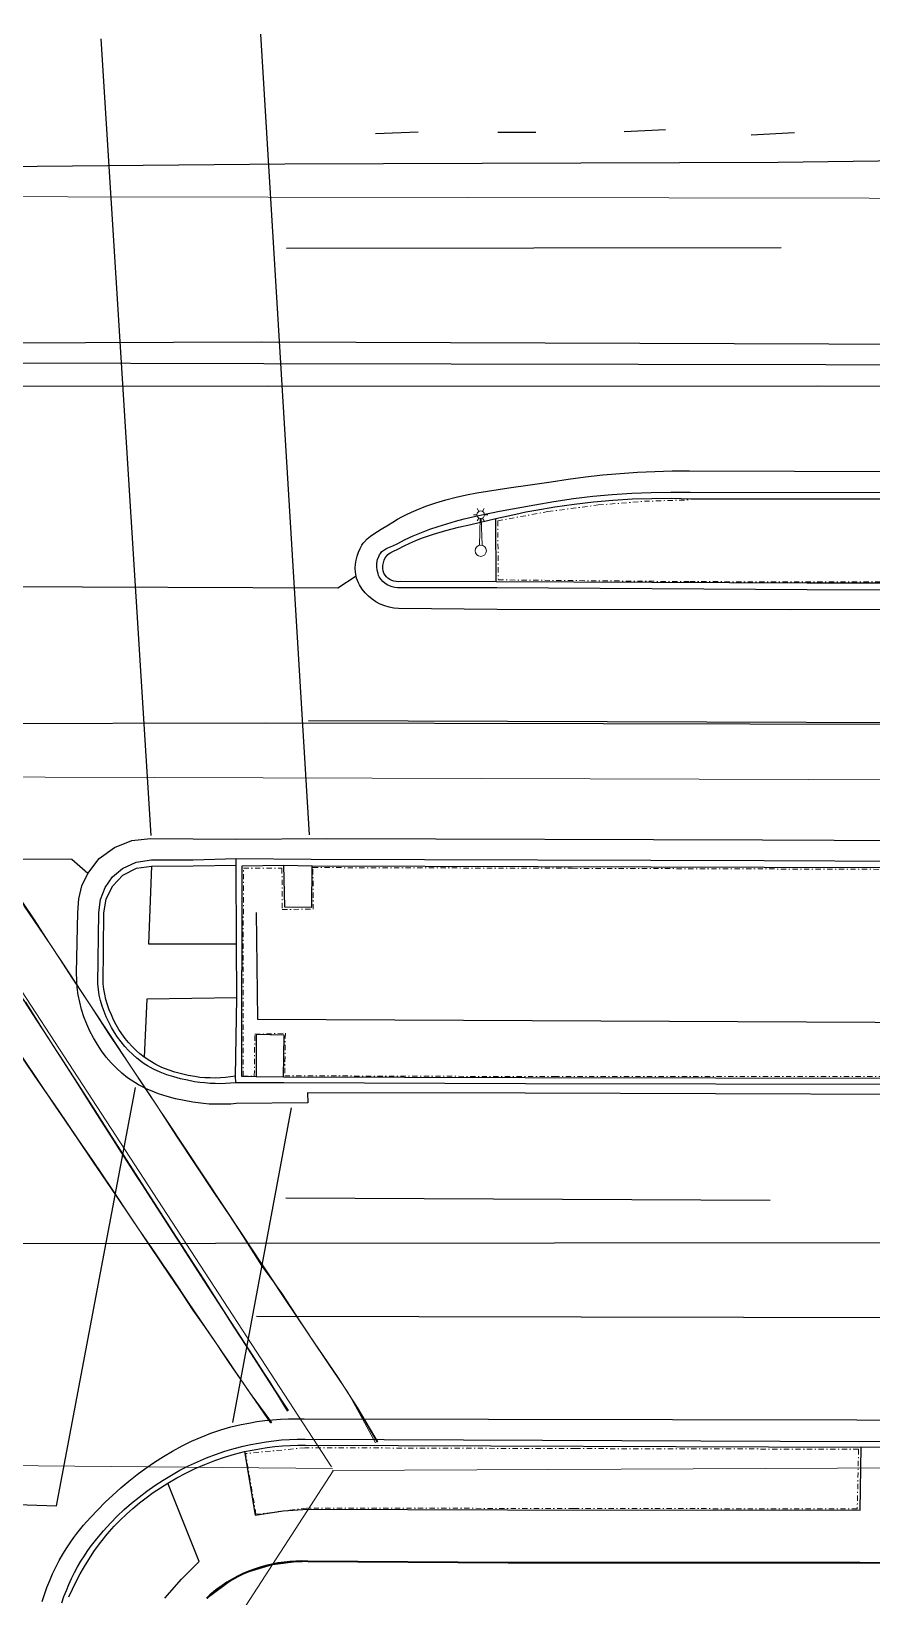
# Model space of a CAD drawing. Header units: feet. Extents: x 6439700 to 6442002, y 1883557 to 1884423.
# Drawn here: x 6440090.8 to 6440170.6, y 1883865.4 to 1884014 of the extents above; entities that cross this region are included whole.
import ezdxf
from ezdxf.lldxf.tags import DXFTag

# ---------------------------------------------------------------- set-up
doc = ezdxf.new("R2010")
doc.units = ezdxf.units.FT
doc.header["$MEASUREMENT"] = 0
doc.linetypes.add('DASHDOT', pattern=[1, 0.5, -0.25, 0, -0.25])
doc.layers.get('0').update_dxf_attribs({"color": 253})
for name, color, linetype, lineweight in [('VF-COMM-OVHD-LINE-', 253, 'OVERHEADCOMM', 15), ('VF-ELEC-OVHD-LINE-', 253, 'OVERHEADELECTRIC', 15), ('VF-FENC-LINE-', 253, 'FENCE', 25), ('VF-ROAD-CRWN-LINE-', 253, 'Continuous', 25), ('VF-ROAD-STRP-WHIT-LINE-', 253, 'Continuous', 25), ('VF-SSWR-GEOP-LINE-QLB-', 253, 'SEWER', 15), ('VF-STRM-GEOP-LINE-QLB-', 253, 'STORMDRAIN', 15), ('VF-TOPO-BRKL-LINE-', 253, 'DASHDOT', 13), ('VF-TOPO-CONC-EDGE-LINE-', 253, 'Continuous', 25), ('VF-TOPO-CONC-GTFL-LINE-', 253, 'Continuous', 25), ('VF-TOPO-CONC-LIPG-LINE-', 253, 'Continuous', 25), ('VF-TOPO-CONC-SWLK-LINE-', 253, 'Continuous', 25), ('VF-TOPO-CONC-TBCB-LINE-', 253, 'Continuous', 25), ('VF-TOPO-CONC-TBWK-LINE-', 253, 'Continuous', 35), ('VN-ELEC-STLT-SYMB-', 253, 'Continuous', 13)]:
    doc.layers.add(name, color=color, linetype=linetype, lineweight=lineweight)
doc.layers.add('VF-TINN-DSRF-BNDY-', color=253, linetype='Continuous', lineweight=25, plot=False)
doc.styles.get("Standard").update_dxf_attribs({"font": 'arial.ttf'})
tags = doc.linetypes.add('FENCE', pattern='A,0.5,-0.03,["X",Standard,S=0.08,R=0,X=0,Y=-0.04],-0.08,0.5', length=1.11).pattern_tags.tags
tags[6] = DXFTag(74, 10)
tags = doc.linetypes.add('OVERHEADCOMM', pattern='A,1,-0.03,["OC",Standard,S=0.08,R=0,X=0,Y=-0.04],-0.16,1', length=2.19).pattern_tags.tags
tags[6] = DXFTag(74, 10)
tags = doc.linetypes.add('OVERHEADELECTRIC', pattern='A,1,-0.03,["OE",Standard,S=0.08,R=0,X=0,Y=-0.04],-0.16,1', length=2.19).pattern_tags.tags
tags[6] = DXFTag(74, 10)
tags = doc.linetypes.add('SEWER', pattern='A,1,-0.03,["SS",Standard,S=0.08,R=0,X=0,Y=-0.04],-0.16,1', length=2.19).pattern_tags.tags
tags[6] = DXFTag(74, 10)
tags = doc.linetypes.add('STORMDRAIN', pattern='A,1,-0.03,["SD",Standard,S=0.08,R=0,X=0,Y=-0.04],-0.16,1', length=2.19).pattern_tags.tags
tags[6] = DXFTag(74, 10)

# ---------------------------------------------------------------- blocks, each defined once
blk = doc.blocks.new('Street Light')
at = {"color": 0}
for p, q in [((-0.1864, 0.009), (-0.2, 0.0169)), ((-0.1708, 0.018), (-0.1708, 0.0337)), ((-0.1552, 0.009), (-0.1416, 0.0169)), ((-0.1864, -0.009), (-0.2, -0.0169)), ((-0.1708, -0.018), (-0.1708, -0.0337)), ((-0.1552, -0.009), (-0.1416, -0.0169))]:
    blk.add_line(p, q, dxfattribs=at)
for p, q in [((-0.0262, 0.0064), (-0.153, 0.0027)), ((-0.0262, -0.0064), (-0.153, -0.0027))]:
    blk.add_line(p, q)
for centre, radius in [((-0.1708, 0), 0.018), ((0, 0), 0.027)]:
    blk.add_circle(centre, radius, dxfattribs=at)

msp = doc.modelspace()

# ---------------------------------------------------------------- linework, layer by layer
at = {"layer": 'VF-COMM-OVHD-LINE-', "ltscale": 0.6}
msp.add_lwpolyline([(6440119.4, 1883877.59), (6439951.71, 1883879.1)], dxfattribs=at)
at = {"layer": 'VF-ELEC-OVHD-LINE-', "ltscale": 0.6}
for points in [[(6440119.31, 1883877.73), (6440027.99, 1884018)], [(6440119.47, 1883877.36), (6440056.9, 1883780.8), (6440054.32, 1883708.03), (6440053.4, 1883609.39)], [(6440119.41, 1883877.39), (6440297.5, 1883878.2), (6440354.15, 1883878.22)]]:
    msp.add_lwpolyline(points, dxfattribs=at)
at = {"layer": 'VF-ELEC-OVHD-LINE-'}
for points in [[(6440123.63, 1883880.09, 701.02), (6440123.29, 1883880.67, 700.9), (6440121.66, 1883883.46, 700.32), (6440119.92, 1883886.21, 699.94), (6440118.1, 1883888.91, 699.51), (6440116.27, 1883891.6, 699.09), (6440114.46, 1883894.3, 698.66), (6440112.67, 1883897.03, 698.28), (6440110.88, 1883899.75, 697.91), (6440109.08, 1883902.47, 697.55), (6440107.28, 1883905.19, 697.21), (6440105.47, 1883907.91, 696.91), (6440103.66, 1883910.63, 696.61), (6440101.84, 1883913.35, 696.35), (6440100.02, 1883916.07, 696.1), (6440098.21, 1883918.79, 695.88), (6440096.41, 1883921.53, 695.69), (6440094.62, 1883924.28, 695.53), (6440092.83, 1883927.02, 695.37), (6440091.03, 1883929.76, 695.21), (6440089.22, 1883932.49, 695.08)], [(6440123.69, 1883880.12, 700.97), (6440123.42, 1883880.58, 700.88), (6440121.77, 1883883.37, 700.35), (6440119.99, 1883886.1, 699.96), (6440118.16, 1883888.78, 699.52), (6440116.36, 1883891.5, 699.1), (6440114.58, 1883894.22, 698.67), (6440112.67, 1883896.85, 698.24), (6440110.93, 1883899.61, 697.91), (6440109.13, 1883902.34, 697.57), (6440107.35, 1883905.07, 697.23), (6440105.52, 1883907.77, 696.92), (6440103.72, 1883910.5, 696.63), (6440101.93, 1883913.24, 696.36), (6440100.11, 1883915.95, 696.11), (6440098.32, 1883918.7, 695.89), (6440096.51, 1883921.43, 695.69), (6440094.68, 1883924.14, 695.51), (6440092.9, 1883926.9, 695.37), (6440091.08, 1883929.62, 695.24), (6440089.24, 1883932.33, 695.11)], [(6440123.49, 1883880.03, 700.67), (6440122.46, 1883881.9, 700.47), (6440120.89, 1883884.76, 700.17), (6440119.05, 1883887.45, 699.74), (6440117.23, 1883890.14, 699.3), (6440115.44, 1883892.86, 698.89), (6440113.65, 1883895.58, 698.47), (6440111.84, 1883898.29, 698.1), (6440110.02, 1883901, 697.75), (6440108.2, 1883903.7, 697.4), (6440106.39, 1883906.42, 697.08), (6440104.6, 1883909.15, 696.79), (6440102.83, 1883911.9, 696.48), (6440101.02, 1883914.62, 696.23), (6440099.19, 1883917.33, 695.99), (6440097.39, 1883920.07, 695.78), (6440095.61, 1883922.82, 695.59), (6440093.8, 1883925.56, 695.45), (6440091.97, 1883928.27, 695.3), (6440090.13, 1883930.98, 695.17)], [(6440115.16, 1883883.05, 700.47), (6440114.23, 1883884.49, 700.27), (6440112.48, 1883887.23, 699.88), (6440110.72, 1883889.98, 699.51), (6440108.96, 1883892.73, 699.16), (6440107.2, 1883895.48, 698.82), (6440105.44, 1883898.22, 698.51), (6440103.67, 1883900.97, 698.22), (6440101.91, 1883903.73, 697.94), (6440100.14, 1883906.48, 697.68), (6440098.36, 1883909.22, 697.44), (6440096.58, 1883911.97, 697.22), (6440094.81, 1883914.73, 697.04), (6440093.04, 1883917.48, 696.84), (6440091.27, 1883920.24, 696.67), (6440089.49, 1883922.99, 696.5)], [(6440115.21, 1883883.08, 700.46), (6440114.31, 1883884.43, 700.27), (6440112.52, 1883887.15, 699.89), (6440110.75, 1883889.89, 699.52), (6440108.97, 1883892.63, 699.18), (6440107.2, 1883895.37, 698.84), (6440105.44, 1883898.12, 698.53), (6440103.7, 1883900.88, 698.25), (6440101.94, 1883903.64, 697.98), (6440100.18, 1883906.39, 697.7), (6440098.42, 1883909.15, 697.44), (6440096.65, 1883911.91, 697.23), (6440094.87, 1883914.66, 697.03), (6440093.09, 1883917.4, 696.84), (6440091.3, 1883920.15, 696.67), (6440089.52, 1883922.9, 696.5)], [(6440115.12, 1883883.02, 700.41), (6440114.94, 1883883.31, 700.37), (6440113.25, 1883886.1, 700.03), (6440111.49, 1883888.84, 699.66), (6440109.72, 1883891.58, 699.29), (6440107.95, 1883894.32, 698.96), (6440106.17, 1883897.06, 698.65), (6440104.39, 1883899.8, 698.35), (6440102.61, 1883902.54, 698.07), (6440100.83, 1883905.28, 697.75), (6440099.06, 1883908.04, 697.56), (6440097.31, 1883910.8, 697.33), (6440095.55, 1883913.56, 697.13), (6440093.79, 1883916.32, 696.92), (6440092.03, 1883919.09, 696.72), (6440090.27, 1883921.85, 696.55)], [(6440115.15, 1883883.04, 700.48), (6440115.11, 1883883.1, 700.47), (6440113.4, 1883885.87, 700.07), (6440111.62, 1883888.6, 699.7), (6440109.84, 1883891.34, 699.35), (6440108.08, 1883894.08, 699), (6440106.32, 1883896.83, 698.68), (6440104.51, 1883899.55, 698.37), (6440102.74, 1883902.3, 698.09), (6440100.98, 1883905.06, 697.83), (6440099.21, 1883907.81, 697.58), (6440097.45, 1883910.57, 697.35), (6440095.7, 1883913.33, 697.15), (6440093.94, 1883916.09, 696.93), (6440092.16, 1883918.85, 696.75), (6440090.41, 1883921.62, 696.57)], [(6440115.21, 1883883.08, 700.44), (6440113.61, 1883885.53, 700.11), (6440111.82, 1883888.26, 699.74), (6440110.03, 1883890.99, 699.38), (6440108.28, 1883893.74, 699.04), (6440106.54, 1883896.5, 698.71), (6440104.78, 1883899.25, 698.41), (6440102.98, 1883901.99, 698.12), (6440101.2, 1883904.73, 697.86), (6440099.44, 1883907.48, 697.61), (6440097.7, 1883910.25, 697.37), (6440095.93, 1883913.01, 697.15), (6440094.13, 1883915.74, 696.96), (6440092.36, 1883918.5, 696.77), (6440090.62, 1883921.28, 696.59)], [(6440113.51, 1883881.92, 700.58), (6440112.88, 1883882.84, 700.44), (6440111.04, 1883885.52, 700.01), (6440109.21, 1883888.22, 699.66), (6440107.38, 1883890.92, 699.3), (6440105.55, 1883893.62, 698.96), (6440103.71, 1883896.32, 698.65), (6440101.88, 1883899.03, 698.36), (6440100.04, 1883901.73, 698.07), (6440098.21, 1883904.44, 697.81), (6440096.37, 1883907.15, 697.56), (6440094.53, 1883909.85, 697.33), (6440092.69, 1883912.56, 697.12), (6440090.86, 1883915.27, 696.92), (6440089.03, 1883917.99, 696.72)], [(6440113.53, 1883881.92, 700.57), (6440113.13, 1883882.49, 700.48), (6440111.27, 1883885.17, 700.07), (6440109.45, 1883887.88, 699.72), (6440107.59, 1883890.55, 699.36), (6440105.77, 1883893.25, 699), (6440103.92, 1883895.95, 698.7), (6440102.1, 1883898.66, 698.41), (6440100.28, 1883901.38, 698.13), (6440098.47, 1883904.1, 697.84), (6440096.64, 1883906.81, 697.59), (6440094.79, 1883909.51, 697.36), (6440092.94, 1883912.21, 697.14), (6440091.08, 1883914.91, 696.94), (6440089.25, 1883917.62, 696.75)], [(6440113.64, 1883881.93, 700.57), (6440113.34, 1883882.34, 700.51), (6440111.41, 1883884.96, 700.09), (6440109.57, 1883887.65, 699.73), (6440107.76, 1883890.37, 699.38), (6440105.91, 1883893.05, 699.03), (6440104.1, 1883895.77, 698.72), (6440102.25, 1883898.46, 698.42), (6440100.42, 1883901.17, 698.14), (6440098.6, 1883903.88, 697.87), (6440096.75, 1883906.58, 697.61), (6440094.94, 1883909.31, 697.37), (6440093.08, 1883912, 697.16), (6440091.25, 1883914.72, 696.95), (6440089.42, 1883917.43, 696.76)], [(6440113.5, 1883881.91, 700.5), (6440111.7, 1883884.55, 700.14), (6440109.86, 1883887.24, 699.77), (6440108.03, 1883889.94, 699.43), (6440106.15, 1883892.61, 699.07), (6440104.37, 1883895.34, 698.77), (6440102.55, 1883898.05, 698.46), (6440100.69, 1883900.75, 698.18), (6440098.87, 1883903.46, 697.9), (6440097.03, 1883906.17, 697.65), (6440095.22, 1883908.89, 697.41), (6440093.37, 1883911.59, 697.19), (6440091.53, 1883914.3, 696.98), (6440089.71, 1883917.02, 696.78)]]:
    msp.add_polyline3d(points, dxfattribs=at)
at = {"layer": 'VF-FENC-LINE-', "elevation": 662.47}
msp.add_lwpolyline([(6440112.16, 1883930.36), (6440112.29, 1883920.25), (6440196.99, 1883919.83), (6440353.8, 1883919.08)], dxfattribs=at)
at = {"layer": 'VF-ROAD-CRWN-LINE-'}
for points in [[(6439842.99, 1884001.03, 659.25), (6439886.35, 1884000.78, 659.08), (6439932.85, 1884000.58, 658.88), (6439976.8, 1884000.39, 658.6), (6440030.85, 1884000.68, 658.36), (6440114.86, 1884001.48, 657.79), (6440161.71, 1884001.63, 657.39), (6440209.22, 1884002.26, 656.96), (6440259.48, 1884002.36, 656.41), (6440322.92, 1884002.19, 655.67)], [(6440273.71, 1883947.89, 656.54), (6440246.84, 1883948.16, 656.85), (6440186.81, 1883948.19, 657.62), (6440145.12, 1883948.29, 658.08), (6440113.01, 1883948.34, 658.37), (6440084.03, 1883948.29, 658.51)], [(6440076.08, 1883898.94, 658.48), (6440172.65, 1883899.03, 658.09), (6440227.84, 1883898.83, 657.31), (6440275.14, 1883898.91, 656.19), (6440324.86, 1883898.87, 654.76), (6440364.88, 1883898.86, 653.66)]]:
    msp.add_polyline3d(points, dxfattribs=at)
at = {"layer": 'VF-ROAD-STRP-WHIT-LINE-'}
for p, q in [((6440112.56, 1884013.77), (6440117.19, 1883937.75)), ((6440102.19, 1883937.69), (6440097.42, 1884013.32)), ((6440147.09, 1884004.55), (6440151.02, 1884004.71)), ((6440123.49, 1884004.36), (6440127.54, 1884004.49)), ((6440135.1, 1884004.46), (6440138.69, 1884004.46)), ((6440159.13, 1884004.22), (6440163.25, 1884004.44)), ((6440115.04, 1883993.46), (6440161.98, 1883993.51)), ((6440117.12, 1883948.6), (6440273.4, 1883948.07)), ((6440109.94, 1883881.95), (6440115.51, 1883911.83)), ((6440160.94, 1883903.02), (6440114.95, 1883903.26)), ((6440112.17, 1883892.05), (6440343.21, 1883891.57))]:
    msp.add_line(p, q, dxfattribs=at)
msp.add_lwpolyline([(6440046.95, 1883959.29), (6440053.09, 1883875.38), (6440093.2, 1883874.04), (6440100.69, 1883913.75)], dxfattribs=at)
at = {"layer": 'VF-SSWR-GEOP-LINE-QLB-', "ltscale": 0.6, "elevation": 660.97}
msp.add_lwpolyline([(6440076.43, 1884287.56), (6440075.23, 1883998.36), (6440322.5, 1883997.95)], dxfattribs=at)
at = {"layer": 'VF-STRM-GEOP-LINE-QLB-', "ltscale": 0.6, "elevation": 660.28, "flags": 128}
msp.add_lwpolyline([(6439704.49, 1883944.14), (6439998.92, 1883943.5), (6440299.11, 1883942.58), (6440342.78, 1883942.58)], dxfattribs=at)
at = {"layer": 'VF-TINN-DSRF-BNDY-'}
msp.add_polyline3d([(6440107.49, 1883865.25, 658.3), (6440107.83, 1883865.56, 658.31), (6440109.46, 1883866.76, 658.34), (6440109.94, 1883867.06, 658.34), (6440110.41, 1883867.35, 658.34), (6440110.43, 1883867.36, 658.34), (6440110.96, 1883867.57, 658.34), (6440111.49, 1883867.79, 658.34), (6440113.7, 1883868.46, 658.35), (6440115.96, 1883868.74, 658.36), (6440116.53, 1883868.76, 658.36), (6440117.09, 1883868.78, 658.36), (6440136.06, 1883868.65, 658.46), (6440136.09, 1883868.65, 658.46), (6440169.46, 1883868.64, 658.2), (6440169.48, 1883868.64, 658.2), (6440189.47, 1883868.62, 658.44), (6440189.5, 1883868.62, 658.44), (6440196.74, 1883868.64, 657.93), (6440196.77, 1883868.64, 657.93), (6440214.49, 1883868.54, 657.6), (6440214.52, 1883868.54, 657.6), (6440250.17, 1883868.52, 656.99)], dxfattribs=at)
at = {"layer": 'VF-TOPO-BRKL-LINE-'}
for points in [[(6440135.08, 1883967.57, 657.93), (6440139.84, 1883968.44, 657.88), (6440144.63, 1883969.07, 657.84), (6440149, 1883969.42, 657.81), (6440153.39, 1883969.56, 657.78)], [(6440135.08, 1883967.57, 657.93), (6440135.14, 1883961.96, 657.96), (6440153.31, 1883961.79, 657.66), (6440189.12, 1883961.78, 657.29)], [(6440110.9, 1883914.83, 658.39), (6440110.94, 1883934.57, 658.23), (6440114.6, 1883934.59, 658.28), (6440114.61, 1883930.67, 658.26), (6440117.56, 1883930.68, 658.23), (6440117.54, 1883934.64, 658.17), (6440142.16, 1883934.57, 657.91), (6440171.93, 1883934.47, 657.6), (6440207.1, 1883934.33, 657.17), (6440244.42, 1883934.28, 656.92), (6440276.4, 1883934.25, 656.4), (6440308.81, 1883934.12, 656.2), (6440338.41, 1883934.11, 655.71), (6440363.61, 1883934.09, 655.5)], [(6440110.9, 1883914.83, 658.39), (6440111.95, 1883914.84, 658.48), (6440111.97, 1883914.88, 658.5), (6440112.02, 1883918.81, 658.48), (6440114.92, 1883918.91, 658.51), (6440114.86, 1883914.87, 658.54), (6440140.45, 1883914.79, 658.52), (6440177.06, 1883914.79, 658.33), (6440209.73, 1883914.72, 657.95), (6440244.11, 1883914.7, 657.02), (6440277.24, 1883914.56, 656.51), (6440311.09, 1883914.52, 655.41), (6440341.7, 1883914.33, 654.58), (6440363.14, 1883914.38, 653.92)], [(6440169.34, 1883879.41, 657.95), (6440142.48, 1883879.47, 658.09), (6440116.78, 1883879.55, 658.06), (6440111.15, 1883879, 657.99)], [(6440169.34, 1883879.41, 657.95), (6440169.21, 1883873.74, 658.03), (6440142.31, 1883873.79, 658.07), (6440116.92, 1883873.81, 658.27), (6440112.13, 1883873.23, 658.07), (6440111.15, 1883879, 657.99)]]:
    msp.add_polyline3d(points, dxfattribs=at)
at = {"layer": 'VF-TOPO-CONC-EDGE-LINE-'}
for p, q in [((6440134.94, 1883961.78, 658.07), (6440134.9, 1883967.78, 658.1)), ((6440121.63, 1883962.32, 657.8), (6440119.91, 1883961.18, 657.95)), ((6440119.91, 1883961.18, 657.95), (6440078.17, 1883961.35, 658.35)), ((6440094.65, 1883935.41, 658.34), (6440074.44, 1883935.49, 658.65)), ((6440096.16, 1883934.09, 658.29), (6440094.65, 1883935.41, 658.34)), ((6440102.21, 1883934.79, 658.65), (6440101.93, 1883927.41, 658.67)), ((6440110.25, 1883934.87, 658.01), (6440110.24, 1883935.49, 657.98)), ((6440110.28, 1883927.4, 658.55), (6440110.25, 1883934.87, 658.01)), ((6440114.76, 1883934.86, 658.41), (6440114.83, 1883930.9, 658.46)), ((6440117.44, 1883930.87, 658.47), (6440117.46, 1883934.82, 658.37)), ((6440114.83, 1883930.9, 658.46), (6440117.44, 1883930.87, 658.47)), ((6440101.93, 1883927.41, 658.67), (6440110.28, 1883927.4, 658.55)), ((6440110.32, 1883922.27, 658.62), (6440110.28, 1883927.4, 658.55)), ((6440101.78, 1883922.15, 658.69), (6440101.52, 1883916.64, 658.68)), ((6440110.32, 1883922.27, 658.62), (6440101.78, 1883922.15, 658.69)), ((6440110.2, 1883914.83, 658.2), (6440110.32, 1883922.27, 658.62)), ((6440112.16, 1883918.78, 658.66), (6440112.15, 1883914.78, 658.71)), ((6440114.82, 1883918.74, 658.69), (6440112.16, 1883918.78, 658.66)), ((6440114.75, 1883914.74, 658.73), (6440114.82, 1883918.74, 658.69)), ((6440110.21, 1883914.21, 658.15), (6440110.2, 1883914.83, 658.2)), ((6440137.7, 1883914.66, 658.76), (6440114.75, 1883914.74, 658.73)), ((6440106.75, 1883868.75, 658.27), (6440103.75, 1883876.18, 658.11)), ((6440105.05, 1883867.08, 658.22), (6440106.75, 1883868.75, 658.27)), ((6440103.48, 1883865.28, 658.17), (6440105.05, 1883867.08, 658.22))]:
    msp.add_line(p, q, dxfattribs=at)
at = {"layer": 'VF-TOPO-CONC-GTFL-LINE-'}
for p, q in [((6440085.68, 1883982.57, 657.62), (6440112.88, 1883982.49, 657.44)), ((6440112.88, 1883982.49, 657.44), (6440166.23, 1883982.42, 657.03)), ((6440166.23, 1883982.42, 657.03), (6440224.2, 1883982.21, 656.42)), ((6440135.24, 1883968.47, 657.6), (6440138.59, 1883969.1, 657.55)), ((6440138.59, 1883969.1, 657.55), (6440140.42, 1883969.41, 657.54)), ((6440140.42, 1883969.41, 657.54), (6440142.26, 1883969.68, 657.54)), ((6440142.26, 1883969.68, 657.54), (6440144.1, 1883969.9, 657.54)), ((6440144.1, 1883969.9, 657.54), (6440145.95, 1883970.07, 657.54)), ((6440145.95, 1883970.07, 657.54), (6440147.8, 1883970.2, 657.53)), ((6440147.8, 1883970.2, 657.53), (6440149.66, 1883970.27, 657.53)), ((6440149.66, 1883970.27, 657.53), (6440151.51, 1883970.3, 657.53)), ((6440151.51, 1883970.3, 657.53), (6440153.36, 1883970.29, 657.52)), ((6440153.36, 1883970.29, 657.52), (6440173.22, 1883970.25, 657.22)), ((6440130.24, 1883967.29, 657.67), (6440131.06, 1883967.53, 657.66)), ((6440131.06, 1883967.53, 657.66), (6440131.89, 1883967.74, 657.65)), ((6440131.89, 1883967.74, 657.65), (6440132.72, 1883967.94, 657.64)), ((6440132.72, 1883967.94, 657.64), (6440133.56, 1883968.13, 657.62)), ((6440133.56, 1883968.13, 657.62), (6440135.24, 1883968.47, 657.6)), ((6440126.29, 1883965.78, 657.74), (6440127.05, 1883966.13, 657.72)), ((6440127.05, 1883966.13, 657.72), (6440127.84, 1883966.46, 657.71)), ((6440127.84, 1883966.46, 657.71), (6440128.63, 1883966.76, 657.7)), ((6440128.63, 1883966.76, 657.7), (6440129.43, 1883967.04, 657.69)), ((6440129.43, 1883967.04, 657.69), (6440130.24, 1883967.29, 657.67)), ((6440123.86, 1883964.34, 657.79), (6440123.94, 1883964.47, 657.79)), ((6440123.94, 1883964.47, 657.79), (6440124.09, 1883964.64, 657.78)), ((6440124.09, 1883964.64, 657.78), (6440124.26, 1883964.79, 657.78)), ((6440124.26, 1883964.79, 657.78), (6440124.45, 1883964.91, 657.77)), ((6440124.45, 1883964.91, 657.77), (6440124.66, 1883965.01, 657.77)), ((6440124.66, 1883965.01, 657.77), (6440125.11, 1883965.2, 657.76)), ((6440125.11, 1883965.2, 657.76), (6440125.53, 1883965.39, 657.75)), ((6440125.53, 1883965.39, 657.75), (6440126.29, 1883965.78, 657.74)), ((6440123.61, 1883963.21, 657.78), (6440123.62, 1883963.55, 657.78)), ((6440123.64, 1883962.87, 657.77), (6440123.61, 1883963.21, 657.78)), ((6440123.62, 1883963.55, 657.78), (6440123.68, 1883963.88, 657.78)), ((6440123.68, 1883963.88, 657.78), (6440123.79, 1883964.19, 657.78)), ((6440123.79, 1883964.19, 657.78), (6440123.86, 1883964.34, 657.79)), ((6440123.72, 1883962.55, 657.77), (6440123.64, 1883962.87, 657.77)), ((6440123.77, 1883962.39, 657.77), (6440123.72, 1883962.55, 657.77)), ((6440123.84, 1883962.25, 657.77), (6440123.77, 1883962.39, 657.77)), ((6440123.92, 1883962.11, 657.77), (6440123.84, 1883962.25, 657.77)), ((6440124.01, 1883961.98, 657.77), (6440123.92, 1883962.11, 657.77)), ((6440124.18, 1883961.8, 657.76), (6440124.01, 1883961.98, 657.77)), ((6440124.37, 1883961.64, 657.75), (6440124.18, 1883961.8, 657.76)), ((6440124.59, 1883961.5, 657.74), (6440124.37, 1883961.64, 657.75)), ((6440124.82, 1883961.38, 657.73), (6440124.59, 1883961.5, 657.74)), ((6440125.06, 1883961.29, 657.72), (6440124.82, 1883961.38, 657.73)), ((6440125.31, 1883961.23, 657.71), (6440125.06, 1883961.29, 657.72)), ((6440125.56, 1883961.2, 657.7), (6440125.31, 1883961.23, 657.71)), ((6440125.81, 1883961.21, 657.69), (6440125.56, 1883961.2, 657.7)), ((6440135.01, 1883961.2, 657.58), (6440125.81, 1883961.21, 657.69)), ((6440164.47, 1883961, 657.29), (6440135.01, 1883961.2, 657.58)), ((6440190.32, 1883960.97, 657.06), (6440164.47, 1883961, 657.29)), ((6440099.45, 1883934.55, 658.18), (6440100.77, 1883935.16, 658.16)), ((6440100.77, 1883935.16, 658.16), (6440102.21, 1883935.37, 658.14)), ((6440102.21, 1883935.37, 658.14), (6440106.17, 1883935.39, 658.06)), ((6440106.17, 1883935.39, 658.06), (6440110.24, 1883935.49, 657.98)), ((6440110.24, 1883935.49, 657.98), (6440117.36, 1883935.43, 657.85)), ((6440117.36, 1883935.43, 657.85), (6440160.36, 1883935.31, 657.36)), ((6440160.36, 1883935.31, 657.36), (6440195.73, 1883935.19, 657.06)), ((6440097.8, 1883932.75, 658.18), (6440098.51, 1883933.75, 658.18)), ((6440098.51, 1883933.75, 658.18), (6440099.45, 1883934.55, 658.18)), ((6440097.36, 1883931.6, 658.18), (6440097.8, 1883932.75, 658.18)), ((6440097.11, 1883923.6, 658.19), (6440097.2, 1883930.38, 658.19)), ((6440097.2, 1883930.38, 658.19), (6440097.36, 1883931.6, 658.18)), ((6440097.17, 1883923.07, 658.19), (6440097.11, 1883923.6, 658.19)), ((6440097.26, 1883922.54, 658.2), (6440097.17, 1883923.07, 658.19)), ((6440097.38, 1883922.01, 658.2), (6440097.26, 1883922.54, 658.2)), ((6440097.53, 1883921.49, 658.21), (6440097.38, 1883922.01, 658.2)), ((6440097.71, 1883920.97, 658.22), (6440097.53, 1883921.49, 658.21)), ((6440097.92, 1883920.46, 658.22), (6440097.71, 1883920.97, 658.22)), ((6440098.15, 1883919.95, 658.23), (6440097.92, 1883920.46, 658.22)), ((6440098.41, 1883919.46, 658.23), (6440098.15, 1883919.95, 658.23)), ((6440098.69, 1883918.99, 658.24), (6440098.41, 1883919.46, 658.23)), ((6440099, 1883918.53, 658.25), (6440098.69, 1883918.99, 658.24)), ((6440099.32, 1883918.08, 658.25), (6440099, 1883918.53, 658.25)), ((6440099.67, 1883917.66, 658.26), (6440099.32, 1883918.08, 658.25)), ((6440100.04, 1883917.26, 658.26), (6440099.67, 1883917.66, 658.26)), ((6440100.43, 1883916.88, 658.27), (6440100.04, 1883917.26, 658.26)), ((6440100.83, 1883916.53, 658.28), (6440100.43, 1883916.88, 658.27)), ((6440101.26, 1883916.2, 658.28), (6440100.83, 1883916.53, 658.28)), ((6440101.53, 1883916.01, 658.28), (6440101.26, 1883916.2, 658.28)), ((6440101.82, 1883915.83, 658.27), (6440101.53, 1883916.01, 658.28)), ((6440102.41, 1883915.5, 658.26), (6440101.82, 1883915.83, 658.27)), ((6440103.03, 1883915.22, 658.24), (6440102.41, 1883915.5, 658.26)), ((6440103.66, 1883914.97, 658.23), (6440103.03, 1883915.22, 658.24)), ((6440104.32, 1883914.76, 658.22), (6440103.66, 1883914.97, 658.23)), ((6440104.98, 1883914.58, 658.2), (6440104.32, 1883914.76, 658.22)), ((6440105.64, 1883914.44, 658.19), (6440104.98, 1883914.58, 658.2)), ((6440106.31, 1883914.31, 658.18), (6440105.64, 1883914.44, 658.19)), ((6440106.79, 1883914.24, 658.17), (6440106.31, 1883914.31, 658.18)), ((6440107.28, 1883914.19, 658.17), (6440106.79, 1883914.24, 658.17)), ((6440107.77, 1883914.15, 658.17), (6440107.28, 1883914.19, 658.17)), ((6440108.26, 1883914.13, 658.16), (6440107.77, 1883914.15, 658.17)), ((6440108.75, 1883914.12, 658.16), (6440108.26, 1883914.13, 658.16)), ((6440109.23, 1883914.14, 658.16), (6440108.75, 1883914.12, 658.16)), ((6440109.72, 1883914.16, 658.15), (6440109.23, 1883914.14, 658.16)), ((6440110.21, 1883914.21, 658.15), (6440109.72, 1883914.16, 658.15)), ((6440114.78, 1883914.21, 658.11), (6440110.21, 1883914.21, 658.15)), ((6440137.71, 1883914.11, 658.07), (6440114.78, 1883914.21, 658.11)), ((6440175.89, 1883914.04, 657.89), (6440137.71, 1883914.11, 658.07)), ((6440110.93, 1883879.7, 657.47), (6440111.65, 1883879.86, 657.46)), ((6440111.65, 1883879.86, 657.46), (6440112.37, 1883880, 657.46)), ((6440112.37, 1883880, 657.46), (6440113.1, 1883880.11, 657.45)), ((6440113.1, 1883880.11, 657.45), (6440113.84, 1883880.21, 657.45)), ((6440113.84, 1883880.21, 657.45), (6440114.57, 1883880.29, 657.44)), ((6440114.57, 1883880.29, 657.44), (6440115.31, 1883880.34, 657.44)), ((6440115.31, 1883880.34, 657.44), (6440116.05, 1883880.37, 657.43)), ((6440116.05, 1883880.37, 657.43), (6440116.79, 1883880.38, 657.43)), ((6440116.79, 1883880.38, 657.43), (6440169.4, 1883880.15, 657.23)), ((6440169.4, 1883880.15, 657.23), (6440176.63, 1883880.23, 657.27)), ((6440106.58, 1883878.22, 657.44), (6440107.43, 1883878.58, 657.44)), ((6440107.43, 1883878.58, 657.44), (6440108.3, 1883878.91, 657.45)), ((6440108.3, 1883878.91, 657.45), (6440109.17, 1883879.21, 657.46)), ((6440109.17, 1883879.21, 657.46), (6440110.05, 1883879.47, 657.46)), ((6440110.05, 1883879.47, 657.46), (6440110.93, 1883879.7, 657.47)), ((6440103.31, 1883876.47, 657.42), (6440104.1, 1883876.95, 657.42)), ((6440104.1, 1883876.95, 657.42), (6440104.91, 1883877.41, 657.43)), ((6440104.91, 1883877.41, 657.43), (6440105.74, 1883877.83, 657.43)), ((6440105.74, 1883877.83, 657.43), (6440106.58, 1883878.22, 657.44)), ((6440101.03, 1883874.87, 657.4), (6440101.77, 1883875.43, 657.41)), ((6440101.77, 1883875.43, 657.41), (6440102.53, 1883875.97, 657.41)), ((6440102.53, 1883875.97, 657.41), (6440103.31, 1883876.47, 657.42)), ((6440099.63, 1883873.68, 657.39), (6440100.32, 1883874.29, 657.4)), ((6440100.32, 1883874.29, 657.4), (6440101.03, 1883874.87, 657.4)), ((6440097.65, 1883871.66, 657.38), (6440098.33, 1883872.4, 657.38)), ((6440098.33, 1883872.4, 657.38), (6440098.96, 1883873.05, 657.39)), ((6440098.96, 1883873.05, 657.39), (6440099.63, 1883873.68, 657.39)), ((6440096.4, 1883870.11, 657.39), (6440097.01, 1883870.9, 657.38)), ((6440097.01, 1883870.9, 657.38), (6440097.65, 1883871.66, 657.38)), ((6440095.84, 1883869.29, 657.39), (6440096.11, 1883869.7, 657.39)), ((6440096.11, 1883869.7, 657.39), (6440096.4, 1883870.11, 657.39)), ((6440094.91, 1883867.69, 657.37), (6440095.2, 1883868.23, 657.38)), ((6440095.2, 1883868.23, 657.38), (6440095.51, 1883868.77, 657.38)), ((6440095.51, 1883868.77, 657.38), (6440095.84, 1883869.29, 657.39)), ((6440094.13, 1883866, 657.36), (6440094.37, 1883866.57, 657.37)), ((6440094.37, 1883866.57, 657.37), (6440094.63, 1883867.14, 657.37)), ((6440094.63, 1883867.14, 657.37), (6440094.91, 1883867.69, 657.37)), ((6440093.7, 1883864.83, 657.35), (6440093.9, 1883865.42, 657.36)), ((6440093.9, 1883865.42, 657.36), (6440094.13, 1883866, 657.36))]:
    msp.add_line(p, q, dxfattribs=at)
at = {"layer": 'VF-TOPO-CONC-LIPG-LINE-'}
for p, q in [((6440087.1, 1883984.45, 657.67), (6440112.64, 1883984.55, 657.55)), ((6440112.64, 1883984.55, 657.55), (6440166.51, 1883984.37, 657.14)), ((6440166.51, 1883984.37, 657.14), (6440224.56, 1883984.13, 656.52)), ((6440085.87, 1883980.37, 657.69), (6440113.36, 1883980.36, 657.53)), ((6440113.36, 1883980.36, 657.53), (6440165.46, 1883980.38, 657.16)), ((6440165.46, 1883980.38, 657.16), (6440223.49, 1883980.16, 656.55)), ((6440143.41, 1883971.74, 657.68), (6440145.05, 1883971.92, 657.68)), ((6440145.05, 1883971.92, 657.68), (6440146.7, 1883972.06, 657.69)), ((6440146.7, 1883972.06, 657.69), (6440148.34, 1883972.18, 657.69)), ((6440148.34, 1883972.18, 657.69), (6440149.99, 1883972.25, 657.69)), ((6440149.99, 1883972.25, 657.69), (6440151.64, 1883972.3, 657.7)), ((6440151.64, 1883972.3, 657.7), (6440153.29, 1883972.3, 657.7)), ((6440153.29, 1883972.3, 657.7), (6440173.21, 1883972.25, 657.37)), ((6440133.11, 1883970.22, 657.74), (6440134.12, 1883970.39, 657.73)), ((6440134.12, 1883970.39, 657.73), (6440136.14, 1883970.7, 657.71)), ((6440136.14, 1883970.7, 657.71), (6440138.15, 1883970.99, 657.69)), ((6440138.15, 1883970.99, 657.69), (6440140.15, 1883971.28, 657.67)), ((6440140.15, 1883971.28, 657.67), (6440141.78, 1883971.53, 657.67)), ((6440141.78, 1883971.53, 657.67), (6440143.41, 1883971.74, 657.68)), ((6440127.33, 1883968.59, 657.8), (6440128.25, 1883968.95, 657.79)), ((6440128.25, 1883968.95, 657.79), (6440129.19, 1883969.27, 657.78)), ((6440129.19, 1883969.27, 657.78), (6440130.15, 1883969.56, 657.77)), ((6440130.15, 1883969.56, 657.77), (6440131.13, 1883969.81, 657.76)), ((6440131.13, 1883969.81, 657.76), (6440132.12, 1883970.02, 657.75)), ((6440132.12, 1883970.02, 657.75), (6440133.11, 1883970.22, 657.74)), ((6440124.71, 1883967.19, 657.83), (6440125.13, 1883967.45, 657.82)), ((6440125.13, 1883967.45, 657.82), (6440125.56, 1883967.71, 657.82)), ((6440125.56, 1883967.71, 657.82), (6440125.99, 1883967.95, 657.81)), ((6440125.99, 1883967.95, 657.81), (6440126.43, 1883968.18, 657.81)), ((6440126.43, 1883968.18, 657.81), (6440126.88, 1883968.39, 657.8)), ((6440126.88, 1883968.39, 657.8), (6440127.33, 1883968.59, 657.8)), ((6440122.69, 1883965.86, 657.83), (6440123, 1883966.11, 657.83)), ((6440123, 1883966.11, 657.83), (6440123.33, 1883966.34, 657.83)), ((6440123.33, 1883966.34, 657.83), (6440124.02, 1883966.76, 657.83)), ((6440124.02, 1883966.76, 657.83), (6440124.71, 1883967.19, 657.83)), ((6440121.73, 1883964.21, 657.82), (6440121.85, 1883964.58, 657.82)), ((6440121.85, 1883964.58, 657.82), (6440122.01, 1883964.93, 657.82)), ((6440122.01, 1883964.93, 657.82), (6440122.19, 1883965.26, 657.83)), ((6440122.19, 1883965.26, 657.83), (6440122.3, 1883965.43, 657.83)), ((6440122.3, 1883965.43, 657.83), (6440122.42, 1883965.58, 657.83)), ((6440122.42, 1883965.58, 657.83), (6440122.69, 1883965.86, 657.83)), ((6440121.55, 1883963.07, 657.81), (6440121.57, 1883963.45, 657.81)), ((6440121.57, 1883962.69, 657.81), (6440121.55, 1883963.07, 657.81)), ((6440121.57, 1883963.45, 657.81), (6440121.63, 1883963.84, 657.82)), ((6440121.63, 1883963.84, 657.82), (6440121.73, 1883964.21, 657.82)), ((6440121.63, 1883962.32, 657.8), (6440121.57, 1883962.69, 657.81)), ((6440121.69, 1883962.11, 657.81), (6440121.63, 1883962.32, 657.8)), ((6440121.77, 1883961.89, 657.81), (6440121.69, 1883962.11, 657.81)), ((6440121.87, 1883961.68, 657.82), (6440121.77, 1883961.89, 657.81)), ((6440121.97, 1883961.48, 657.82), (6440121.87, 1883961.68, 657.82)), ((6440122.22, 1883961.09, 657.83), (6440121.97, 1883961.48, 657.82)), ((6440122.5, 1883960.73, 657.84), (6440122.22, 1883961.09, 657.83)), ((6440122.8, 1883960.41, 657.84), (6440122.5, 1883960.73, 657.84)), ((6440123.15, 1883960.13, 657.83), (6440122.8, 1883960.41, 657.84)), ((6440123.52, 1883959.87, 657.83), (6440123.15, 1883960.13, 657.83)), ((6440123.93, 1883959.66, 657.82), (6440123.52, 1883959.87, 657.83)), ((6440124.35, 1883959.49, 657.82), (6440123.93, 1883959.66, 657.82)), ((6440124.78, 1883959.36, 657.81), (6440124.35, 1883959.49, 657.82)), ((6440125.22, 1883959.27, 657.81), (6440124.78, 1883959.36, 657.81)), ((6440125.66, 1883959.24, 657.8), (6440125.22, 1883959.27, 657.81)), ((6440135.03, 1883959.14, 657.77), (6440125.66, 1883959.24, 657.8)), ((6440162.9, 1883959.13, 657.46), (6440135.03, 1883959.14, 657.77)), ((6440190.24, 1883959.15, 657.17), (6440162.9, 1883959.13, 657.46)), ((6440097.26, 1883935.49, 658.28), (6440098.69, 1883936.55, 658.27)), ((6440098.69, 1883936.55, 658.27), (6440100.35, 1883937.2, 658.26)), ((6440100.35, 1883937.2, 658.26), (6440102.13, 1883937.4, 658.25)), ((6440102.13, 1883937.4, 658.25), (6440106.17, 1883937.37, 658.2)), ((6440106.17, 1883937.37, 658.2), (6440110.27, 1883937.34, 658.14)), ((6440110.27, 1883937.34, 658.14), (6440118.87, 1883937.41, 658.03)), ((6440118.87, 1883937.41, 658.03), (6440160.21, 1883937.28, 657.43)), ((6440160.21, 1883937.28, 657.43), (6440195.97, 1883937.14, 657.22)), ((6440096.16, 1883934.09, 658.29), (6440097.26, 1883935.49, 658.28)), ((6440095.61, 1883932.92, 658.29), (6440096.16, 1883934.09, 658.29)), ((6440095.3, 1883931.68, 658.29), (6440095.61, 1883932.92, 658.29)), ((6440095.1, 1883924.66, 658.27), (6440095.22, 1883930.39, 658.3)), ((6440095.22, 1883930.39, 658.3), (6440095.3, 1883931.68, 658.29)), ((6440095.11, 1883923.96, 658.27), (6440095.1, 1883924.66, 658.27)), ((6440095.16, 1883923.26, 658.27), (6440095.11, 1883923.96, 658.27)), ((6440095.26, 1883922.55, 658.27), (6440095.16, 1883923.26, 658.27)), ((6440095.4, 1883921.85, 658.27), (6440095.26, 1883922.55, 658.27)), ((6440095.58, 1883921.15, 658.27), (6440095.4, 1883921.85, 658.27)), ((6440095.8, 1883920.46, 658.28), (6440095.58, 1883921.15, 658.27)), ((6440096.07, 1883919.78, 658.28), (6440095.8, 1883920.46, 658.28)), ((6440096.37, 1883919.11, 658.28), (6440096.07, 1883919.78, 658.28)), ((6440096.71, 1883918.46, 658.28), (6440096.37, 1883919.11, 658.28)), ((6440097.08, 1883917.83, 658.28), (6440096.71, 1883918.46, 658.28)), ((6440097.48, 1883917.23, 658.28), (6440097.08, 1883917.83, 658.28)), ((6440097.92, 1883916.65, 658.28), (6440097.48, 1883917.23, 658.28)), ((6440098.38, 1883916.11, 658.28), (6440097.92, 1883916.65, 658.28)), ((6440098.88, 1883915.59, 658.28), (6440098.38, 1883916.11, 658.28)), ((6440099.4, 1883915.12, 658.29), (6440098.88, 1883915.59, 658.28)), ((6440099.94, 1883914.68, 658.29), (6440099.4, 1883915.12, 658.29)), ((6440100.28, 1883914.45, 658.29), (6440099.94, 1883914.68, 658.29)), ((6440100.63, 1883914.22, 658.29), (6440100.28, 1883914.45, 658.29)), ((6440100.98, 1883914.01, 658.29), (6440100.63, 1883914.22, 658.29)), ((6440101.35, 1883913.81, 658.29), (6440100.98, 1883914.01, 658.29)), ((6440101.72, 1883913.63, 658.29), (6440101.35, 1883913.81, 658.29)), ((6440102.11, 1883913.46, 658.29), (6440101.72, 1883913.63, 658.29)), ((6440102.89, 1883913.16, 658.3), (6440102.11, 1883913.46, 658.29)), ((6440103.69, 1883912.9, 658.3), (6440102.89, 1883913.16, 658.3)), ((6440104.5, 1883912.68, 658.3), (6440103.69, 1883912.9, 658.3)), ((6440105.32, 1883912.51, 658.31), (6440104.5, 1883912.68, 658.3)), ((6440106.14, 1883912.36, 658.31), (6440105.32, 1883912.51, 658.31)), ((6440137.69, 1883913.21, 658.05), (6440117.01, 1883913.26, 658.07)), ((6440117.01, 1883913.26, 658.07), (6440117.06, 1883912.3, 658.11)), ((6440175.91, 1883913.1, 657.86), (6440137.69, 1883913.21, 658.05)), ((6440106.65, 1883912.29, 658.3), (6440106.14, 1883912.36, 658.31)), ((6440107.16, 1883912.23, 658.3), (6440106.65, 1883912.29, 658.3)), ((6440107.68, 1883912.19, 658.3), (6440107.16, 1883912.23, 658.3)), ((6440108.19, 1883912.17, 658.29), (6440107.68, 1883912.19, 658.3)), ((6440108.71, 1883912.16, 658.29), (6440108.19, 1883912.17, 658.29)), ((6440109.22, 1883912.17, 658.28), (6440108.71, 1883912.16, 658.29)), ((6440109.74, 1883912.19, 658.28), (6440109.22, 1883912.17, 658.28)), ((6440110.25, 1883912.23, 658.28), (6440109.74, 1883912.19, 658.28)), ((6440117.06, 1883912.3, 658.11), (6440110.25, 1883912.23, 658.28)), ((6440107.86, 1883880.93, 657.56), (6440108.81, 1883881.25, 657.57)), ((6440108.81, 1883881.25, 657.57), (6440109.76, 1883881.53, 657.58)), ((6440109.76, 1883881.53, 657.58), (6440110.72, 1883881.76, 657.59)), ((6440110.72, 1883881.76, 657.59), (6440111.46, 1883881.9, 657.59)), ((6440111.46, 1883881.9, 657.59), (6440112.21, 1883882.03, 657.59)), ((6440112.21, 1883882.03, 657.59), (6440112.96, 1883882.13, 657.59)), ((6440112.96, 1883882.13, 657.59), (6440113.71, 1883882.2, 657.59)), ((6440113.71, 1883882.2, 657.59), (6440114.46, 1883882.26, 657.59)), ((6440114.46, 1883882.26, 657.59), (6440115.22, 1883882.29, 657.59)), ((6440115.22, 1883882.29, 657.59), (6440115.97, 1883882.3, 657.59)), ((6440115.97, 1883882.3, 657.59), (6440116.72, 1883882.28, 657.59)), ((6440116.72, 1883882.28, 657.59), (6440169.18, 1883882.21, 657.41)), ((6440169.18, 1883882.21, 657.41), (6440176.33, 1883882.15, 657.35)), ((6440104.22, 1883879.24, 657.53), (6440105.11, 1883879.72, 657.54)), ((6440105.11, 1883879.72, 657.54), (6440106.02, 1883880.16, 657.55)), ((6440106.02, 1883880.16, 657.55), (6440106.93, 1883880.56, 657.56)), ((6440106.93, 1883880.56, 657.56), (6440107.86, 1883880.93, 657.56)), ((6440102.5, 1883878.18, 657.52), (6440103.35, 1883878.73, 657.53)), ((6440103.35, 1883878.73, 657.53), (6440104.22, 1883879.24, 657.53)), ((6440100.06, 1883876.38, 657.5), (6440100.85, 1883877.01, 657.5)), ((6440100.85, 1883877.01, 657.5), (6440101.67, 1883877.61, 657.51)), ((6440101.67, 1883877.61, 657.51), (6440102.5, 1883878.18, 657.52)), ((6440098.54, 1883875.06, 657.48), (6440099.29, 1883875.73, 657.49)), ((6440099.29, 1883875.73, 657.49), (6440100.06, 1883876.38, 657.5)), ((6440097.11, 1883873.67, 657.47), (6440097.81, 1883874.37, 657.47)), ((6440097.81, 1883874.37, 657.47), (6440098.54, 1883875.06, 657.48)), ((6440095.77, 1883872.19, 657.45), (6440096.43, 1883872.94, 657.46)), ((6440096.43, 1883872.94, 657.46), (6440097.11, 1883873.67, 657.47)), ((6440094.55, 1883870.62, 657.44), (6440094.84, 1883871.02, 657.44)), ((6440094.84, 1883871.02, 657.44), (6440095.14, 1883871.42, 657.44)), ((6440095.14, 1883871.42, 657.44), (6440095.77, 1883872.19, 657.45)), ((6440093.46, 1883868.84, 657.44), (6440093.8, 1883869.44, 657.44)), ((6440093.8, 1883869.44, 657.44), (6440094.16, 1883870.04, 657.44)), ((6440094.16, 1883870.04, 657.44), (6440094.55, 1883870.62, 657.44)), ((6440092.83, 1883867.58, 657.45), (6440093.14, 1883868.22, 657.45)), ((6440093.14, 1883868.22, 657.45), (6440093.46, 1883868.84, 657.44)), ((6440092.29, 1883866.29, 657.45), (6440092.55, 1883866.94, 657.45)), ((6440092.55, 1883866.94, 657.45), (6440092.83, 1883867.58, 657.45)), ((6440091.83, 1883864.96, 657.46), (6440092.05, 1883865.62, 657.46)), ((6440092.05, 1883865.62, 657.46), (6440092.29, 1883866.29, 657.45))]:
    msp.add_line(p, q, dxfattribs=at)
at = {"layer": 'VF-TOPO-CONC-SWLK-LINE-'}
for p, q in [((6440111.05, 1883879.18, 658.15), (6440112.05, 1883873.15, 658.32)), ((6440169.5, 1883873.63, 658.06), (6440169.57, 1883879.61, 657.98)), ((6440112.05, 1883873.15, 658.32), (6440114.7, 1883873.55, 658.3)), ((6440114.7, 1883873.55, 658.3), (6440117.06, 1883873.71, 658.33)), ((6440117.06, 1883873.71, 658.33), (6440136.01, 1883873.64, 658.41)), ((6440136.01, 1883873.64, 658.41), (6440169.5, 1883873.63, 658.06))]:
    msp.add_line(p, q, dxfattribs=at)
at = {"layer": 'VF-TOPO-CONC-TBCB-LINE-'}
for p, q in [((6440140.51, 1883968.9, 658.07), (6440142.34, 1883969.15, 658.07)), ((6440142.34, 1883969.15, 658.07), (6440144.18, 1883969.36, 658.06)), ((6440144.18, 1883969.36, 658.06), (6440146.02, 1883969.53, 658.05)), ((6440146.02, 1883969.53, 658.05), (6440147.87, 1883969.64, 658.05)), ((6440147.87, 1883969.64, 658.05), (6440149.72, 1883969.7, 658.04)), ((6440149.72, 1883969.7, 658.04), (6440151.57, 1883969.71, 658.03)), ((6440151.57, 1883969.71, 658.03), (6440153.42, 1883969.67, 658.02)), ((6440153.42, 1883969.67, 658.02), (6440173.21, 1883969.64, 657.7)), ((6440132.54, 1883967.23, 658.13), (6440134.9, 1883967.78, 658.1)), ((6440134.9, 1883967.78, 658.1), (6440136.79, 1883968.21, 658.09)), ((6440136.79, 1883968.21, 658.09), (6440137.74, 1883968.41, 658.09)), ((6440137.74, 1883968.41, 658.09), (6440138.69, 1883968.59, 658.08)), ((6440138.69, 1883968.59, 658.08), (6440140.51, 1883968.9, 658.07)), ((6440127.86, 1883965.91, 658.19), (6440128.43, 1883966.11, 658.18)), ((6440128.43, 1883966.11, 658.18), (6440129, 1883966.3, 658.17)), ((6440129, 1883966.3, 658.17), (6440130.17, 1883966.65, 658.16)), ((6440130.17, 1883966.65, 658.16), (6440131.35, 1883966.95, 658.14)), ((6440131.35, 1883966.95, 658.14), (6440132.54, 1883967.23, 658.13)), ((6440124.65, 1883964.36, 658.23), (6440124.78, 1883964.46, 658.22)), ((6440124.78, 1883964.46, 658.22), (6440124.92, 1883964.55, 658.22)), ((6440124.92, 1883964.55, 658.22), (6440125.06, 1883964.62, 658.22)), ((6440125.06, 1883964.62, 658.22), (6440125.67, 1883964.9, 658.21)), ((6440125.67, 1883964.9, 658.21), (6440126.2, 1883965.19, 658.21)), ((6440126.2, 1883965.19, 658.21), (6440126.75, 1883965.45, 658.2)), ((6440126.75, 1883965.45, 658.2), (6440127.3, 1883965.69, 658.19)), ((6440127.3, 1883965.69, 658.19), (6440127.86, 1883965.91, 658.19)), ((6440124.18, 1883963.07, 658.24), (6440124.19, 1883963.33, 658.24)), ((6440124.21, 1883962.83, 658.24), (6440124.18, 1883963.07, 658.24)), ((6440124.19, 1883963.33, 658.24), (6440124.24, 1883963.58, 658.23)), ((6440124.24, 1883963.58, 658.23), (6440124.31, 1883963.82, 658.23)), ((6440124.31, 1883963.82, 658.23), (6440124.41, 1883964.04, 658.23)), ((6440124.41, 1883964.04, 658.23), (6440124.54, 1883964.24, 658.23)), ((6440124.54, 1883964.24, 658.23), (6440124.65, 1883964.36, 658.23)), ((6440124.27, 1883962.6, 658.24), (6440124.21, 1883962.83, 658.24)), ((6440124.38, 1883962.4, 658.24), (6440124.27, 1883962.6, 658.24)), ((6440124.51, 1883962.24, 658.24), (6440124.38, 1883962.4, 658.24)), ((6440124.66, 1883962.11, 658.23), (6440124.51, 1883962.24, 658.24)), ((6440124.84, 1883961.99, 658.23), (6440124.66, 1883962.11, 658.23)), ((6440125.03, 1883961.9, 658.22), (6440124.84, 1883961.99, 658.23)), ((6440125.22, 1883961.83, 658.22), (6440125.03, 1883961.9, 658.22)), ((6440125.43, 1883961.79, 658.21), (6440125.22, 1883961.83, 658.22)), ((6440125.63, 1883961.77, 658.2), (6440125.43, 1883961.79, 658.21)), ((6440125.83, 1883961.79, 658.2), (6440125.63, 1883961.77, 658.2)), ((6440134.94, 1883961.78, 658.07), (6440125.83, 1883961.79, 658.2)), ((6440164.46, 1883961.66, 657.81), (6440134.94, 1883961.78, 658.07)), ((6440190.3, 1883961.59, 657.54), (6440164.46, 1883961.66, 657.81)), ((6440100.78, 1883934.57, 658.66), (6440102.21, 1883934.79, 658.65)), ((6440102.21, 1883934.79, 658.65), (6440106.17, 1883934.82, 658.11)), ((6440106.17, 1883934.82, 658.11), (6440110.25, 1883934.87, 658.01)), ((6440110.81, 1883927.4, 658.55), (6440110.82, 1883934.8, 658.48)), ((6440110.82, 1883934.8, 658.48), (6440114.76, 1883934.86, 658.41)), ((6440114.76, 1883934.86, 658.41), (6440117.46, 1883934.82, 658.37)), ((6440117.46, 1883934.82, 658.37), (6440160.39, 1883934.67, 657.82)), ((6440098.53, 1883932.92, 658.67), (6440099.5, 1883933.91, 658.67)), ((6440099.5, 1883933.91, 658.67), (6440100.78, 1883934.57, 658.66)), ((6440160.39, 1883934.67, 657.82), (6440195.65, 1883934.58, 657.51)), ((6440097.91, 1883931.68, 658.67), (6440098.53, 1883932.92, 658.67)), ((6440097.64, 1883923.6, 658.69), (6440097.69, 1883930.31, 658.67)), ((6440097.69, 1883930.31, 658.67), (6440097.91, 1883931.68, 658.67)), ((6440110.78, 1883922.36, 658.63), (6440110.81, 1883927.4, 658.55)), ((6440097.69, 1883923.1, 658.69), (6440097.64, 1883923.6, 658.69)), ((6440097.78, 1883922.61, 658.69), (6440097.69, 1883923.1, 658.69)), ((6440097.89, 1883922.11, 658.69), (6440097.78, 1883922.61, 658.69)), ((6440098.04, 1883921.62, 658.69), (6440097.89, 1883922.11, 658.69)), ((6440098.2, 1883921.13, 658.69), (6440098.04, 1883921.62, 658.69)), ((6440110.8, 1883914.8, 658.7), (6440110.78, 1883922.36, 658.63)), ((6440098.4, 1883920.65, 658.69), (6440098.2, 1883921.13, 658.69)), ((6440098.62, 1883920.18, 658.69), (6440098.4, 1883920.65, 658.69)), ((6440098.86, 1883919.72, 658.69), (6440098.62, 1883920.18, 658.69)), ((6440099.12, 1883919.27, 658.69), (6440098.86, 1883919.72, 658.69)), ((6440099.41, 1883918.84, 658.69), (6440099.12, 1883919.27, 658.69)), ((6440099.72, 1883918.42, 658.69), (6440099.41, 1883918.84, 658.69)), ((6440100.04, 1883918.02, 658.69), (6440099.72, 1883918.42, 658.69)), ((6440100.39, 1883917.64, 658.69), (6440100.04, 1883918.02, 658.69)), ((6440100.75, 1883917.28, 658.69), (6440100.39, 1883917.64, 658.69)), ((6440101.12, 1883916.95, 658.68), (6440100.75, 1883917.28, 658.69)), ((6440101.52, 1883916.64, 658.68), (6440101.12, 1883916.95, 658.68)), ((6440102.05, 1883916.28, 658.63), (6440101.52, 1883916.64, 658.68)), ((6440102.61, 1883915.95, 658.57), (6440102.05, 1883916.28, 658.63)), ((6440103.2, 1883915.67, 658.51), (6440102.61, 1883915.95, 658.57)), ((6440103.8, 1883915.43, 658.46), (6440103.2, 1883915.67, 658.51)), ((6440104.42, 1883915.22, 658.4), (6440103.8, 1883915.43, 658.46)), ((6440105.05, 1883915.04, 658.34), (6440104.42, 1883915.22, 658.4)), ((6440105.68, 1883914.9, 658.29), (6440105.05, 1883915.04, 658.34)), ((6440106.32, 1883914.79, 658.23), (6440105.68, 1883914.9, 658.29)), ((6440106.8, 1883914.72, 658.23), (6440106.32, 1883914.79, 658.23)), ((6440107.28, 1883914.68, 658.22), (6440106.8, 1883914.72, 658.23)), ((6440107.77, 1883914.66, 658.22), (6440107.28, 1883914.68, 658.22)), ((6440108.26, 1883914.65, 658.22), (6440107.77, 1883914.66, 658.22)), ((6440108.75, 1883914.67, 658.21), (6440108.26, 1883914.65, 658.22)), ((6440109.23, 1883914.7, 658.21), (6440108.75, 1883914.67, 658.21)), ((6440109.72, 1883914.76, 658.21), (6440109.23, 1883914.7, 658.21)), ((6440110.2, 1883914.83, 658.2), (6440109.72, 1883914.76, 658.21)), ((6440112.15, 1883914.78, 658.71), (6440110.8, 1883914.8, 658.7)), ((6440114.75, 1883914.74, 658.73), (6440112.15, 1883914.78, 658.71)), ((6440176.06, 1883914.6, 658.5), (6440137.7, 1883914.66, 658.76)), ((6440113.92, 1883879.66, 658.15), (6440114.64, 1883879.72, 658.15)), ((6440114.64, 1883879.72, 658.15), (6440115.37, 1883879.76, 658.15)), ((6440115.37, 1883879.76, 658.15), (6440116.09, 1883879.79, 658.14)), ((6440116.09, 1883879.79, 658.14), (6440116.82, 1883879.79, 658.14)), ((6440116.82, 1883879.79, 658.14), (6440169.57, 1883879.61, 657.98)), ((6440107.28, 1883877.97, 658.13), (6440108.21, 1883878.33, 658.14)), ((6440108.21, 1883878.33, 658.14), (6440109.14, 1883878.65, 658.14)), ((6440109.14, 1883878.65, 658.14), (6440110.09, 1883878.94, 658.15)), ((6440110.09, 1883878.94, 658.15), (6440111.05, 1883879.18, 658.15)), ((6440111.05, 1883879.18, 658.15), (6440111.76, 1883879.33, 658.15)), ((6440111.76, 1883879.33, 658.15), (6440112.47, 1883879.46, 658.15)), ((6440112.47, 1883879.46, 658.15), (6440113.19, 1883879.57, 658.15)), ((6440113.19, 1883879.57, 658.15), (6440113.92, 1883879.66, 658.15)), ((6440169.57, 1883879.61, 657.98), (6440176.58, 1883879.64, 657.94)), ((6440104.61, 1883876.68, 658.11), (6440105.48, 1883877.14, 658.12)), ((6440105.48, 1883877.14, 658.12), (6440106.37, 1883877.58, 658.12)), ((6440106.37, 1883877.58, 658.12), (6440107.28, 1883877.97, 658.13)), ((6440101.72, 1883874.81, 657.85), (6440102.38, 1883875.29, 657.94)), ((6440102.38, 1883875.29, 657.94), (6440103.06, 1883875.75, 658.02)), ((6440103.06, 1883875.75, 658.02), (6440103.75, 1883876.18, 658.11)), ((6440103.75, 1883876.18, 658.11), (6440104.61, 1883876.68, 658.11)), ((6440099.83, 1883873.24, 657.6), (6440100.44, 1883873.79, 657.69)), ((6440100.44, 1883873.79, 657.69), (6440101.07, 1883874.31, 657.77)), ((6440101.07, 1883874.31, 657.77), (6440101.72, 1883874.81, 657.85)), ((6440098.67, 1883872.09, 657.43), (6440099.24, 1883872.68, 657.52)), ((6440099.24, 1883872.68, 657.52), (6440099.83, 1883873.24, 657.6)), ((6440097.4, 1883870.58, 657.45), (6440098.02, 1883871.35, 657.44)), ((6440098.02, 1883871.35, 657.44), (6440098.67, 1883872.09, 657.43)), ((6440096.26, 1883868.95, 657.46), (6440096.81, 1883869.78, 657.46)), ((6440096.81, 1883869.78, 657.46), (6440097.4, 1883870.58, 657.45)), ((6440095.43, 1883867.57, 657.6), (6440095.84, 1883868.27, 657.53)), ((6440095.84, 1883868.27, 657.53), (6440096.26, 1883868.95, 657.46)), ((6440094.7, 1883866.13, 657.73), (6440095.05, 1883866.85, 657.66)), ((6440095.05, 1883866.85, 657.66), (6440095.43, 1883867.57, 657.6)), ((6440094.38, 1883865.39, 657.79), (6440094.7, 1883866.13, 657.73))]:
    msp.add_line(p, q, dxfattribs=at)
at = {"layer": 'VF-TOPO-CONC-TBWK-LINE-'}
for p, q in [((6440110.93, 1883867.6, 658.34), (6440111.46, 1883867.83, 658.34)), ((6440111.46, 1883867.83, 658.34), (6440112, 1883868.03, 658.35)), ((6440112, 1883868.03, 658.35), (6440112.55, 1883868.21, 658.35)), ((6440112.55, 1883868.21, 658.35), (6440113.1, 1883868.37, 658.35)), ((6440113.1, 1883868.37, 658.35), (6440113.66, 1883868.5, 658.35)), ((6440113.66, 1883868.5, 658.35), (6440114.23, 1883868.61, 658.35)), ((6440114.23, 1883868.61, 658.35), (6440114.8, 1883868.7, 658.35)), ((6440114.8, 1883868.7, 658.35), (6440115.36, 1883868.76, 658.36)), ((6440115.36, 1883868.76, 658.36), (6440115.93, 1883868.79, 658.36)), ((6440115.93, 1883868.79, 658.36), (6440116.5, 1883868.8, 658.36)), ((6440116.5, 1883868.8, 658.36), (6440117.06, 1883868.78, 658.36)), ((6440117.06, 1883868.78, 658.36), (6440136.06, 1883868.65, 658.46)), ((6440136.06, 1883868.65, 658.46), (6440169.46, 1883868.64, 658.2)), ((6440169.46, 1883868.64, 658.2), (6440189.47, 1883868.62, 658.44)), ((6440108.49, 1883866.15, 658.33), (6440108.94, 1883866.48, 658.34)), ((6440108.94, 1883866.48, 658.34), (6440109.41, 1883866.79, 658.34)), ((6440109.41, 1883866.79, 658.34), (6440109.9, 1883867.08, 658.34)), ((6440109.9, 1883867.08, 658.34), (6440110.41, 1883867.35, 658.34)), ((6440110.41, 1883867.35, 658.34), (6440110.93, 1883867.6, 658.34)), ((6440107.46, 1883865.26, 658.3), (6440107.79, 1883865.57, 658.31)), ((6440107.79, 1883865.57, 658.31), (6440108.13, 1883865.87, 658.32)), ((6440108.13, 1883865.87, 658.32), (6440108.49, 1883866.15, 658.33))]:
    msp.add_line(p, q, dxfattribs=at)

# ---------------------------------------------------------------- block references
at = {"layer": 'VN-ELEC-STLT-SYMB-', "xscale": 20, "yscale": 20, "zscale": 20, "rotation": 270}
msp.add_blockref('Street Light', (6440133.47, 1883964.73, 658.56), dxfattribs=at)

doc.saveas('drawing.dxf')
